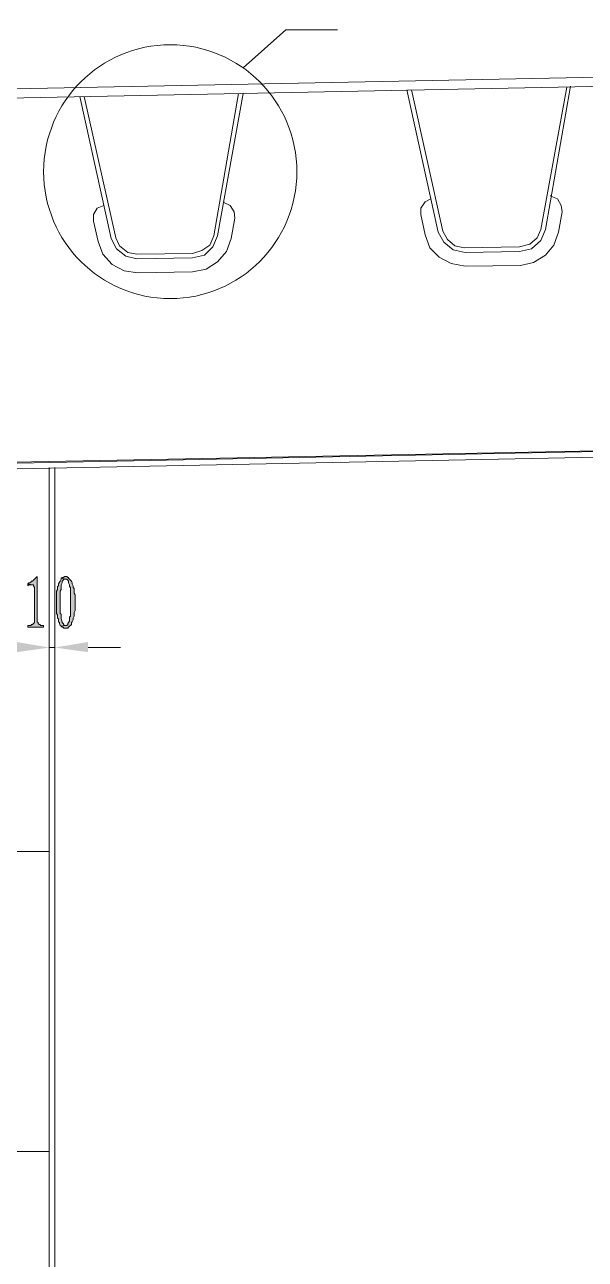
# Model space of a CAD drawing. Header units: inches. Extents: x 20 to 409, y 5 to 283.
# Drawn here: x 177.4 to 203.1, y 197.8 to 254.4 of the extents above; entities that cross this region are included whole.
import ezdxf

# ---------------------------------------------------------------- set-up
doc = ezdxf.new("R2010")
doc.units = ezdxf.units.IN
doc.header["$MEASUREMENT"] = 0
doc.layers.add('C00-00-00', color=7, linetype='Continuous')
doc.layers.add('CFF-00-00', color=1, linetype='Continuous')

msp = doc.modelspace()

# ---------------------------------------------------------------- hatches: boundary and pattern name
at = {"layer": 'C00-00-00'}
h = msp.add_hatch(color=0, dxfattribs=at)
h.dxf.hatch_style = 2
h.paths.add_polyline_path([(178.021, 229.126), (177.978, 229.083), (177.936, 229.041), (177.894, 228.999), (177.851, 228.956), (177.809, 228.914), (177.767, 228.914), (177.724, 228.872), (177.682, 228.829), (177.64, 228.829), (177.597, 228.787), (177.809, 228.745), (177.851, 228.745), (177.851, 228.702), (177.894, 228.618), (177.894, 227.009), (177.851, 226.967), (177.809, 226.924), (177.767, 226.924), (177.724, 226.882), (177.597, 226.882), (177.597, 226.797), (178.317, 226.797), (178.317, 226.882), (178.19, 226.882), (178.148, 226.924), (178.105, 226.924), (178.063, 226.967), (178.063, 227.009), (178.021, 227.051)])
h = msp.add_hatch(color=0, dxfattribs=at)
h.dxf.hatch_style = 2
h.paths.add_polyline_path([(177.597, 228.787), (177.597, 228.702), (177.64, 228.745), (177.809, 228.745)])
h = msp.add_hatch(color=0, dxfattribs=at)
h.dxf.hatch_style = 2
h.paths.add_polyline_path([(179.121, 229.041), (179.121, 228.999), (179.079, 228.914), (179.037, 228.872), (178.994, 228.787), (178.994, 228.702), (178.952, 228.66), (178.952, 228.533), (178.91, 228.448), (178.91, 227.432), (178.952, 227.348), (178.952, 227.305), (178.952, 227.221), (178.994, 227.178), (178.994, 227.051), (179.037, 227.009), (179.037, 226.967), (179.079, 226.882), (179.121, 226.84), (179.291, 226.882), (179.248, 226.882), (179.248, 226.924), (179.206, 226.967), (179.164, 227.009), (179.164, 227.051), (179.121, 227.178), (179.121, 227.39), (179.079, 227.432), (179.079, 228.448), (179.121, 228.533), (179.121, 228.745), (179.164, 228.829), (179.164, 228.914), (179.206, 228.956), (179.248, 228.999), (179.333, 228.999)])
h = msp.add_hatch(color=0, dxfattribs=at)
h.dxf.hatch_style = 2
h.paths.add_polyline_path([(179.333, 229.126), (179.291, 229.126), (179.206, 229.083), (179.164, 229.083), (179.121, 229.041), (179.333, 228.999), (179.375, 228.999), (179.418, 228.956), (179.46, 228.914), (179.46, 228.829), (179.502, 228.745), (179.502, 228.66), (179.545, 228.618), (179.545, 227.94), (179.545, 227.898), (179.545, 227.305), (179.502, 227.263), (179.502, 227.094), (179.46, 227.009), (179.418, 226.967), (179.418, 226.924), (179.375, 226.882), (179.291, 226.882), (179.121, 226.84), (179.164, 226.797), (179.206, 226.797), (179.248, 226.755), (179.418, 226.755), (179.46, 226.797), (179.502, 226.84), (179.545, 226.882), (179.587, 226.924), (179.587, 227.009), (179.629, 227.051), (179.672, 227.136), (179.672, 227.221), (179.714, 227.305), (179.714, 227.475), (179.756, 227.559), (179.756, 228.279), (179.714, 228.364), (179.714, 228.575), (179.672, 228.618), (179.672, 228.702), (179.629, 228.787), (179.629, 228.829), (179.587, 228.914), (179.545, 228.956), (179.502, 228.999), (179.46, 229.041), (179.46, 229.083), (179.418, 229.083), (179.375, 229.126)])
h = msp.add_hatch(color=0, dxfattribs=at)
h.dxf.hatch_style = 2
h.paths.add_polyline_path([(177.089, 226.12), (177.089, 225.654), (178.571, 225.866)])
h = msp.add_hatch(color=0, dxfattribs=at)
h.dxf.hatch_style = 2
h.paths.add_polyline_path([(177.089, 226.12), (177.089, 225.654), (178.571, 225.866)])
h = msp.add_hatch(color=0, dxfattribs=at)
h.dxf.hatch_style = 2
h.paths.add_polyline_path([(180.349, 226.12), (180.349, 225.654), (178.825, 225.866)])

# ---------------------------------------------------------------- linework, layer by layer
at = {"layer": 'C00-00-00', "color": 0, "lineweight": 0}
for points in [[(386.216, 255.669), (51.232, 248.98)], [(386.216, 255.245), (51.19, 248.557)], [(191.779, 254.187), (189.408, 254.187), (187.461, 252.451)], [(194.954, 251.435), (196.393, 244.916)], [(195.166, 251.435), (196.605, 244.958), (196.817, 244.577), (197.155, 244.281), (197.579, 244.196)], [(201.092, 245.043), (202.278, 251.562)], [(201.304, 245.043), (202.447, 251.605)], [(179.968, 251.139), (181.407, 244.62)], [(180.18, 251.139), (181.619, 244.662), (181.788, 244.281), (182.169, 243.985), (182.593, 243.9)], [(186.106, 244.747), (187.249, 251.266)], [(186.276, 244.747), (187.461, 251.266)], [(186.572, 246.271), (186.572, 246.313)], [(196.055, 246.44), (195.801, 246.313), (195.589, 246.017), (195.589, 245.72)], [(196.055, 246.44), (196.055, 246.482)], [(201.558, 246.567), (201.558, 246.609)], [(201.897, 244.916), (202.066, 245.847), (202.024, 246.144), (201.854, 246.44), (201.558, 246.567)], [(181.069, 246.144), (180.772, 246.017), (180.603, 245.72), (180.603, 245.424)], [(181.069, 246.144), (181.069, 246.186)], [(186.911, 244.62), (187.08, 245.551), (187.038, 245.847), (186.868, 246.144), (186.572, 246.271)], [(195.589, 245.72), (195.801, 244.789)], [(180.603, 245.424), (180.815, 244.493)], [(181.407, 244.62), (181.661, 244.154), (182.085, 243.815), (182.593, 243.688)], [(182.635, 243.053), (185.133, 243.096), (185.768, 243.223), (186.276, 243.561), (186.699, 244.027), (186.911, 244.62)], [(185.133, 243.942), (185.556, 244.069), (185.937, 244.323), (186.106, 244.747)], [(185.133, 243.731), (185.683, 243.858), (186.064, 244.239), (186.276, 244.747)], [(195.801, 244.789), (196.012, 244.196), (196.436, 243.773), (196.986, 243.477), (197.621, 243.35)], [(196.393, 244.916), (196.647, 244.45), (197.071, 244.112), (197.621, 243.985)], [(197.621, 243.35), (200.161, 243.392), (200.754, 243.519), (201.304, 243.858), (201.685, 244.323), (201.897, 244.916)], [(200.119, 244.239), (200.584, 244.366), (200.923, 244.662), (201.092, 245.043)], [(200.119, 244.027), (200.669, 244.154), (201.092, 244.535), (201.304, 245.043)], [(180.815, 244.493), (181.026, 243.9), (181.45, 243.434), (182, 243.138), (182.635, 243.053)], [(197.579, 244.196), (200.119, 244.239)], [(197.621, 243.985), (200.119, 244.027)], [(182.593, 243.9), (185.133, 243.942)], [(182.593, 243.688), (185.133, 243.731)], [(386.216, 238.524), (158.844, 233.952)], [(386.216, 238.27), (158.844, 233.698), (63.678, 231.793)], [(178.571, 234.121), (178.571, 179.003)], [(178.825, 234.121), (178.825, 179.003)], [(178.571, 222.225), (178.571, 226.501)], [(178.571, 222.225), (178.571, 226.501)], [(178.825, 222.225), (178.825, 226.501)], [(178.571, 225.866), (178.825, 225.866)], [(180.349, 225.866), (181.831, 225.866)], [(178.571, 216.51), (176.666, 216.51)], [(178.571, 202.752), (176.666, 202.752)]]:
    msp.add_lwpolyline(points, dxfattribs=at)
for points in [[(178.021, 229.126), (177.978, 229.083), (177.936, 229.041), (177.894, 228.999), (177.851, 228.956), (177.809, 228.914), (177.767, 228.914), (177.724, 228.872), (177.682, 228.829), (177.64, 228.829), (177.597, 228.787), (177.809, 228.745), (177.851, 228.745), (177.851, 228.702), (177.894, 228.618), (177.894, 227.009), (177.851, 226.967), (177.809, 226.924), (177.767, 226.924), (177.724, 226.882), (177.597, 226.882), (177.597, 226.797), (178.317, 226.797), (178.317, 226.882), (178.19, 226.882), (178.148, 226.924), (178.105, 226.924), (178.063, 226.967), (178.063, 227.009), (178.021, 227.051)], [(177.597, 228.787), (177.597, 228.702), (177.64, 228.745), (177.809, 228.745)], [(179.121, 229.041), (179.121, 228.999), (179.079, 228.914), (179.037, 228.872), (178.994, 228.787), (178.994, 228.702), (178.952, 228.66), (178.952, 228.533), (178.91, 228.448), (178.91, 227.432), (178.952, 227.348), (178.952, 227.305), (178.952, 227.221), (178.994, 227.178), (178.994, 227.051), (179.037, 227.009), (179.037, 226.967), (179.079, 226.882), (179.121, 226.84), (179.291, 226.882), (179.248, 226.882), (179.248, 226.924), (179.206, 226.967), (179.164, 227.009), (179.164, 227.051), (179.121, 227.178), (179.121, 227.39), (179.079, 227.432), (179.079, 228.448), (179.121, 228.533), (179.121, 228.745), (179.164, 228.829), (179.164, 228.914), (179.206, 228.956), (179.248, 228.999), (179.333, 228.999)], [(179.333, 229.126), (179.291, 229.126), (179.206, 229.083), (179.164, 229.083), (179.121, 229.041), (179.333, 228.999), (179.375, 228.999), (179.418, 228.956), (179.46, 228.914), (179.46, 228.829), (179.502, 228.745), (179.502, 228.66), (179.545, 228.618), (179.545, 227.94), (179.545, 227.898), (179.545, 227.305), (179.502, 227.263), (179.502, 227.094), (179.46, 227.009), (179.418, 226.967), (179.418, 226.924), (179.375, 226.882), (179.291, 226.882), (179.121, 226.84), (179.164, 226.797), (179.206, 226.797), (179.248, 226.755), (179.418, 226.755), (179.46, 226.797), (179.502, 226.84), (179.545, 226.882), (179.587, 226.924), (179.587, 227.009), (179.629, 227.051), (179.672, 227.136), (179.672, 227.221), (179.714, 227.305), (179.714, 227.475), (179.756, 227.559), (179.756, 228.279), (179.714, 228.364), (179.714, 228.575), (179.672, 228.618), (179.672, 228.702), (179.629, 228.787), (179.629, 228.829), (179.587, 228.914), (179.545, 228.956), (179.502, 228.999), (179.46, 229.041), (179.46, 229.083), (179.418, 229.083), (179.375, 229.126)]]:
    msp.add_lwpolyline(points, close=True, dxfattribs=at)
msp.add_ellipse((184.117, 247.689), major_axis=(0, 5.821), ratio=0.996364, start_param=0, end_param=6.283185, dxfattribs=at)
at = {"layer": 'CFF-00-00', "color": 0, "lineweight": 0}
msp.add_lwpolyline([(65.426, 232.198), (320.695, 237.163)], dxfattribs=at)

doc.saveas('drawing.dxf')
